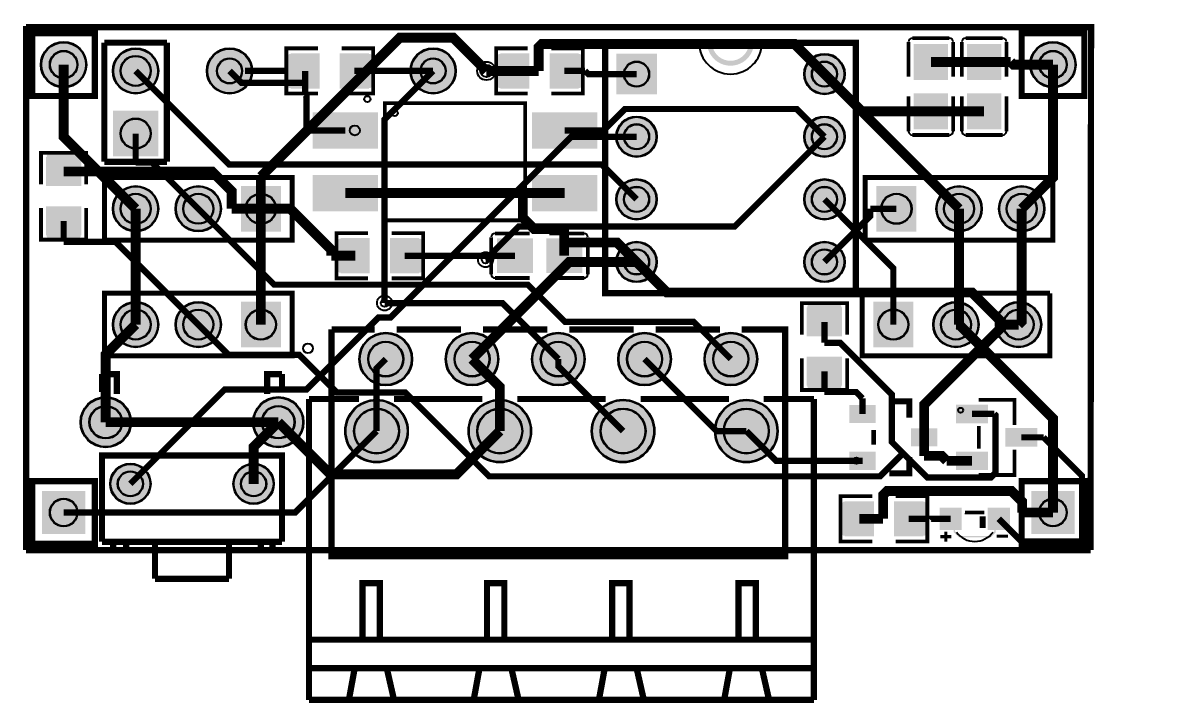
# Model space of a CAD drawing. Header units: millimetres. Extents: x -0.1 to 46.4, y -27.4 to 0.2.
import ezdxf

# ---------------------------------------------------------------- set-up
doc = ezdxf.new("R2010")
doc.units = ezdxf.units.MM
for name, color, linetype, true_color in [('BoardOutLine', 7, 'Continuous', 0xff00ff), ('BottomLayer', 7, 'Continuous', 0x0000ff), ('BottomSolderMaskLayer', 7, 'Continuous', 0xaa00ff), ('Document', 7, 'Continuous', 0xffffff), ('Hole', 7, 'Continuous', 0x222222), ('Multi-Layer', 7, 'Continuous', 0xc0c0c0), ('TopLayer', 7, 'Continuous', 0xff0000), ('TopPasteMaskLayer', 7, 'Continuous', 0x808080), ('TopSilkLayer', 7, 'Continuous', 0xffcc00), ('TopSolderMaskLayer', 7, 'Continuous', 0x800080)]:
    doc.layers.add(name, color=color, linetype=linetype, true_color=true_color)

msp = doc.modelspace()

# ---------------------------------------------------------------- hatches: boundary and pattern name
at = {"layer": 'BottomSolderMaskLayer'}
for points in [[(0.599, -1.524, 1), (2.449, -1.524, 1)], [(3.52, -1.778, 1), (5.37, -1.778, 1)], [(7.33, -1.778, 1), (9.18, -1.778, 1)], [(15.585, -1.778, 1), (17.435, -1.778, 1)], [(40.731, -1.524, 1), (42.581, -1.524, 1)], [(23.94, -1.081), (25.59, -1.081), (25.59, -2.732), (23.94, -2.732)], [(31.56, -1.905, 1), (33.21, -1.905, 1)], [(3.52, -3.393), (5.37, -3.393), (5.37, -5.243), (3.52, -5.243)], [(23.94, -4.445, 1), (25.59, -4.445, 1)], [(31.56, -4.445, 1), (33.21, -4.445, 1)], [(3.52, -7.366, 1), (5.37, -7.366, 1)], [(6.06, -7.366, 1), (7.91, -7.366, 1)], [(10.338, -8.291), (8.712, -8.291), (8.712, -6.441), (10.338, -6.441)], [(23.94, -6.985, 1), (25.59, -6.985, 1)], [(31.56, -6.985, 1), (33.21, -6.985, 1)], [(34.493, -6.441), (36.119, -6.441), (36.119, -8.291), (34.493, -8.291)], [(36.921, -7.366, 1), (38.771, -7.366, 1)], [(39.461, -7.366, 1), (41.311, -7.366, 1)], [(23.94, -9.525, 1), (25.59, -9.525, 1)], [(31.56, -9.525, 1), (33.21, -9.525, 1)], [(3.52, -12.065, 1), (5.37, -12.065, 1)], [(6.06, -12.065, 1), (7.91, -12.065, 1)], [(10.338, -12.99), (8.712, -12.99), (8.712, -11.14), (10.338, -11.14)], [(34.366, -11.14), (35.992, -11.14), (35.992, -12.99), (34.366, -12.99)], [(36.794, -12.065, 1), (38.644, -12.065, 1)], [(39.334, -12.065, 1), (41.184, -12.065, 1)], [(13.515, -13.462, 1), (15.665, -13.462, 1)], [(17.015, -13.462, 1), (19.166, -13.462, 1)], [(20.515, -13.462, 1), (22.665, -13.462, 1)], [(24.015, -13.462, 1), (26.166, -13.462, 1)], [(27.515, -13.462, 1), (29.665, -13.462, 1)], [(2.206, -16.022, 1), (4.257, -16.022, 1)], [(9.206, -16.022, 1), (11.257, -16.022, 1)], [(12.942, -16.383, 1), (15.493, -16.383, 1)], [(17.942, -16.383, 1), (20.493, -16.383, 1)], [(22.942, -16.383, 1), (25.492, -16.383, 1)], [(27.942, -16.383, 1), (30.493, -16.383, 1)], [(3.406, -18.522, 1), (5.057, -18.522, 1)], [(8.406, -18.522, 1), (10.057, -18.522, 1)], [(0.649, -18.81), (2.399, -18.81), (2.399, -20.56), (0.649, -20.56)], [(40.781, -18.81), (42.531, -18.81), (42.531, -20.56), (40.781, -20.56)]]:
    msp.add_hatch(color=256, dxfattribs=at).paths.add_polyline_path(points)
at = {"layer": 'Document'}
for points in [[(29.325, -0.615), (29.325, -0.615), (29.324, -0.654), (29.321, -0.693), (29.316, -0.732), (29.309, -0.771), (29.299, -0.809), (29.288, -0.847), (29.275, -0.884), (29.26, -0.92), (29.243, -0.956), (29.225, -0.99), (29.204, -1.024), (29.182, -1.056), (29.158, -1.087), (29.132, -1.117), (29.105, -1.145), (29.077, -1.172), (29.047, -1.198), (29.016, -1.222), (28.984, -1.244), (28.95, -1.265), (28.916, -1.283), (28.88, -1.3), (28.844, -1.315), (28.807, -1.328), (28.769, -1.339), (28.731, -1.349), (28.692, -1.356), (28.653, -1.361), (28.614, -1.364), (28.575, -1.365), (28.575, -1.365), (28.536, -1.364), (28.497, -1.361), (28.458, -1.356), (28.419, -1.349), (28.381, -1.339), (28.343, -1.328), (28.306, -1.315), (28.27, -1.3), (28.235, -1.283), (28.2, -1.265), (28.167, -1.244), (28.134, -1.222), (28.103, -1.198), (28.073, -1.172), (28.045, -1.145), (28.018, -1.117), (27.992, -1.087), (27.968, -1.056), (27.946, -1.023), (27.926, -0.99), (27.907, -0.956), (27.89, -0.92), (27.875, -0.884), (27.862, -0.847), (27.851, -0.809), (27.841, -0.771), (27.834, -0.732), (27.829, -0.693), (27.826, -0.654), (27.825, -0.615), (27.625, -0.615), (27.626, -0.66), (27.629, -0.705), (27.635, -0.75), (27.642, -0.795), (27.652, -0.839), (27.664, -0.883), (27.677, -0.926), (27.693, -0.968), (27.711, -1.01), (27.731, -1.05), (27.752, -1.09), (27.776, -1.129), (27.801, -1.166), (27.828, -1.202), (27.857, -1.237), (27.888, -1.271), (27.919, -1.303), (27.953, -1.333), (27.988, -1.362), (28.024, -1.389), (28.061, -1.414), (28.1, -1.438), (28.14, -1.459), (28.18, -1.479), (28.222, -1.497), (28.264, -1.513), (28.307, -1.527), (28.351, -1.538), (28.395, -1.548), (28.44, -1.555), (28.485, -1.561), (28.53, -1.564), (28.575, -1.565), (28.575, -1.565), (28.62, -1.564), (28.665, -1.561), (28.71, -1.555), (28.755, -1.548), (28.799, -1.538), (28.843, -1.527), (28.886, -1.513), (28.928, -1.497), (28.97, -1.479), (29.01, -1.459), (29.05, -1.438), (29.089, -1.414), (29.126, -1.389), (29.162, -1.362), (29.197, -1.333), (29.231, -1.303), (29.263, -1.271), (29.293, -1.237), (29.322, -1.202), (29.349, -1.166), (29.374, -1.129), (29.398, -1.09), (29.419, -1.05), (29.439, -1.01), (29.457, -0.968), (29.473, -0.926), (29.487, -0.883), (29.498, -0.839), (29.508, -0.795), (29.515, -0.75), (29.521, -0.705), (29.524, -0.66), (29.525, -0.615), (29.525, -0.615)], [(37.198, -20.018), (37.833, -20.018), (37.833, -19.891), (37.198, -19.891)], [(37.443, -19.641), (37.443, -20.276), (37.57, -20.276), (37.57, -19.641)], [(38.927, -20.317), (38.685, -20.317), (38.685, -19.838), (38.928, -19.838), (38.928, -19.849)], [(39.182, -19.998), (39.817, -19.998), (39.817, -19.871), (39.182, -19.871)], [(37.632, -20.288), (37.632, -20.488), (37.832, -20.688), (39.132, -20.688), (39.332, -20.488), (39.332, -20.238), (39.282, -20.238), (39.282, -20.438), (39.082, -20.638), (37.882, -20.638), (37.882, -20.638), (37.682, -20.438), (37.682, -20.238), (37.632, -20.238)]]:
    msp.add_hatch(color=256, dxfattribs=at).paths.add_polyline_path(points)
at = {"layer": 'Multi-Layer'}
for points in [[(0.624, -1.524, 1), (2.424, -1.524, 1)], [(3.545, -1.778, 1), (5.345, -1.778, 1)], [(40.756, -1.524, 1), (42.556, -1.524, 1)], [(23.965, -1.107), (25.565, -1.107), (25.565, -2.707), (23.965, -2.707)], [(31.585, -1.905, 1), (33.185, -1.905, 1)], [(3.545, -3.418), (5.345, -3.418), (5.345, -5.218), (3.545, -5.218)], [(23.965, -4.445, 1), (25.565, -4.445, 1)], [(31.585, -4.445, 1), (33.185, -4.445, 1)], [(3.545, -7.366, 1), (5.345, -7.366, 1)], [(6.085, -7.366, 1), (7.885, -7.366, 1)], [(10.312, -8.266), (8.738, -8.266), (8.738, -6.466), (10.312, -6.466)], [(23.965, -6.985, 1), (25.565, -6.985, 1)], [(31.585, -6.985, 1), (33.185, -6.985, 1)], [(34.519, -6.466), (36.093, -6.466), (36.093, -8.266), (34.519, -8.266)], [(36.946, -7.366, 1), (38.746, -7.366, 1)], [(39.486, -7.366, 1), (41.286, -7.366, 1)], [(23.965, -9.525, 1), (25.565, -9.525, 1)], [(31.585, -9.525, 1), (33.185, -9.525, 1)], [(3.545, -12.065, 1), (5.345, -12.065, 1)], [(6.085, -12.065, 1), (7.885, -12.065, 1)], [(10.312, -12.965), (8.738, -12.965), (8.738, -11.165), (10.312, -11.165)], [(34.392, -11.165), (35.966, -11.165), (35.966, -12.965), (34.392, -12.965)], [(36.819, -12.065, 1), (38.619, -12.065, 1)], [(39.359, -12.065, 1), (41.159, -12.065, 1)], [(13.54, -13.462, 1), (15.64, -13.462, 1)], [(17.04, -13.462, 1), (19.14, -13.462, 1)], [(20.54, -13.462, 1), (22.64, -13.462, 1)], [(24.04, -13.462, 1), (26.14, -13.462, 1)], [(27.54, -13.462, 1), (29.64, -13.462, 1)], [(2.231, -16.022, 1), (4.231, -16.022, 1)], [(9.231, -16.022, 1), (11.231, -16.022, 1)], [(12.967, -16.383, 1), (15.467, -16.383, 1)], [(17.967, -16.383, 1), (20.467, -16.383, 1)], [(22.967, -16.383, 1), (25.467, -16.383, 1)], [(27.967, -16.383, 1), (30.467, -16.383, 1)], [(3.431, -18.522, 1), (5.031, -18.522, 1)], [(8.431, -18.522, 1), (10.031, -18.522, 1)], [(0.674, -18.835), (2.374, -18.835), (2.374, -20.535), (0.674, -20.535)], [(40.806, -18.835), (42.506, -18.835), (42.506, -20.535), (40.806, -20.535)]]:
    msp.add_hatch(color=256, dxfattribs=at).paths.add_polyline_path(points)
at = {"layer": 'TopLayer'}
for points in [[(36.028, -2.118), (37.378, -2.118), (37.378, -0.708), (36.028, -0.708)], [(39.537, -2.118), (38.187, -2.118), (38.187, -0.708), (39.537, -0.708)], [(11.885, -1.09), (11.885, -2.466), (10.753, -2.466), (10.753, -1.09)], [(12.753, -1.09), (12.753, -2.466), (13.885, -2.466), (13.885, -1.09)], [(20.394, -1.09), (20.394, -2.466), (19.262, -2.466), (19.262, -1.09)], [(21.262, -1.09), (21.262, -2.466), (22.394, -2.466), (22.394, -1.09)], [(36.028, -2.708), (37.378, -2.708), (37.378, -4.118), (36.028, -4.118)], [(39.537, -2.708), (38.187, -2.708), (38.187, -4.118), (39.537, -4.118)], [(11.649, -3.48), (14.249, -3.48), (14.249, -4.902), (11.649, -4.902)], [(20.549, -3.48), (23.149, -3.48), (23.149, -4.902), (20.549, -4.902)], [(2.212, -6.424), (0.836, -6.424), (0.836, -5.292), (2.212, -5.292)], [(11.649, -6.02), (14.249, -6.02), (14.249, -7.442), (11.649, -7.442)], [(20.549, -6.02), (23.149, -6.02), (23.149, -7.442), (20.549, -7.442)], [(2.212, -7.292), (0.836, -7.292), (0.836, -8.424), (2.212, -8.424)], [(13.917, -8.583), (13.917, -9.96), (12.785, -9.96), (12.785, -8.583)], [(14.785, -8.583), (14.785, -9.96), (15.917, -9.96), (15.917, -8.583)], [(20.533, -9.946), (20.533, -8.596), (19.123, -8.596), (19.123, -9.946)], [(21.123, -9.946), (21.123, -8.596), (22.533, -8.596), (22.533, -9.946)], [(33.074, -12.52), (31.697, -12.52), (31.697, -11.388), (33.074, -11.388)], [(33.074, -13.388), (31.697, -13.388), (31.697, -14.52), (33.074, -14.52)], [(33.429, -16.037), (33.429, -15.337), (34.429, -15.337), (34.429, -16.037)], [(38.995, -16.037), (37.745, -16.037), (37.745, -15.337), (38.995, -15.337)], [(35.929, -16.987), (35.929, -16.287), (36.929, -16.287), (36.929, -16.987)], [(40.995, -16.987), (39.745, -16.987), (39.745, -16.287), (40.995, -16.287)], [(33.429, -17.937), (33.429, -17.237), (34.429, -17.237), (34.429, -17.937)], [(38.995, -17.937), (37.745, -17.937), (37.745, -17.237), (38.995, -17.237)], [(34.364, -20.628), (34.364, -19.251), (33.232, -19.251), (33.232, -20.628)], [(35.232, -20.628), (35.232, -19.251), (36.364, -19.251), (36.364, -20.628)], [(37.932, -20.368), (37.082, -20.368), (37.082, -19.508), (37.932, -19.508)], [(39.882, -20.368), (39.032, -20.368), (39.032, -19.508), (39.882, -19.508)]]:
    msp.add_hatch(color=256, dxfattribs=at).paths.add_polyline_path(points)
at = {"layer": 'TopPasteMaskLayer'}
for points in [[(36.063, -0.708), (37.343, -0.708), (37.393, -0.758), (37.393, -1.908), (37.343, -1.958), (36.933, -1.963), (36.933, -1.513), (36.483, -1.513), (36.483, -1.953), (36.063, -1.958), (36.013, -1.908), (36.013, -0.758)], [(38.222, -0.708), (39.502, -0.708), (39.552, -0.758), (39.552, -1.908), (39.502, -1.958), (39.092, -1.963), (39.092, -1.513), (38.642, -1.513), (38.642, -1.953), (38.222, -1.958), (38.172, -1.908), (38.172, -0.758)], [(11.869, -1.138), (11.869, -1.558), (11.424, -1.558), (11.424, -2.008), (11.864, -2.008), (11.869, -2.418), (11.819, -2.468), (10.669, -2.468), (10.619, -2.418), (10.619, -1.138), (10.669, -1.088), (11.819, -1.088)], [(14.019, -1.138), (14.019, -2.418), (13.969, -2.468), (12.819, -2.468), (12.769, -2.418), (12.764, -2.008), (13.214, -2.008), (13.214, -1.558), (12.774, -1.558), (12.769, -1.138), (12.819, -1.088), (13.969, -1.088)], [(20.378, -1.138), (20.378, -1.558), (19.933, -1.558), (19.933, -2.008), (20.373, -2.008), (20.378, -2.418), (20.328, -2.468), (19.178, -2.468), (19.128, -2.418), (19.128, -1.138), (19.178, -1.088), (20.328, -1.088)], [(22.528, -1.138), (22.528, -2.418), (22.478, -2.468), (21.328, -2.468), (21.278, -2.418), (21.273, -2.008), (21.723, -2.008), (21.723, -1.558), (21.283, -1.558), (21.278, -1.138), (21.328, -1.088), (22.478, -1.088)], [(37.343, -4.118), (36.063, -4.118), (36.013, -4.068), (36.013, -2.918), (36.063, -2.868), (36.473, -2.863), (36.473, -3.313), (36.923, -3.313), (36.923, -2.873), (37.343, -2.868), (37.393, -2.918), (37.393, -4.068)], [(39.502, -4.118), (38.222, -4.118), (38.172, -4.068), (38.172, -2.918), (38.222, -2.868), (38.632, -2.863), (38.632, -3.313), (39.082, -3.313), (39.082, -2.873), (39.502, -2.868), (39.552, -2.918), (39.552, -4.068)], [(11.649, -3.48), (14.249, -3.48), (14.249, -4.902), (11.649, -4.902)], [(20.549, -3.48), (23.149, -3.48), (23.149, -4.902), (20.549, -4.902)], [(2.164, -6.408), (1.744, -6.408), (1.744, -5.963), (1.294, -5.963), (1.294, -6.403), (0.884, -6.408), (0.834, -6.358), (0.834, -5.208), (0.884, -5.158), (2.164, -5.158), (2.214, -5.208), (2.214, -6.358)], [(11.649, -6.02), (14.249, -6.02), (14.249, -7.442), (11.649, -7.442)], [(20.549, -6.02), (23.149, -6.02), (23.149, -7.442), (20.549, -7.442)], [(2.164, -8.558), (0.884, -8.558), (0.834, -8.508), (0.834, -7.358), (0.884, -7.308), (1.294, -7.303), (1.294, -7.753), (1.744, -7.753), (1.744, -7.313), (2.164, -7.308), (2.214, -7.358), (2.214, -8.508)], [(13.901, -8.631), (13.901, -9.051), (13.456, -9.051), (13.456, -9.501), (13.896, -9.501), (13.901, -9.911), (13.851, -9.961), (12.701, -9.961), (12.651, -9.911), (12.651, -8.631), (12.701, -8.581), (13.851, -8.581)], [(16.051, -8.631), (16.051, -9.911), (16.001, -9.961), (14.851, -9.961), (14.801, -9.911), (14.796, -9.501), (15.246, -9.501), (15.246, -9.051), (14.806, -9.051), (14.801, -8.631), (14.851, -8.581), (16.001, -8.581)], [(19.123, -9.911), (19.123, -8.631), (19.173, -8.581), (20.323, -8.581), (20.373, -8.631), (20.378, -9.041), (19.928, -9.041), (19.928, -9.491), (20.368, -9.491), (20.373, -9.911), (20.323, -9.961), (19.173, -9.961)], [(22.533, -8.631), (22.533, -9.911), (22.483, -9.961), (21.333, -9.961), (21.283, -9.911), (21.278, -9.501), (21.728, -9.501), (21.728, -9.051), (21.288, -9.051), (21.283, -8.631), (21.333, -8.581), (22.483, -8.581)], [(33.025, -12.504), (32.605, -12.504), (32.605, -12.059), (32.155, -12.059), (32.155, -12.499), (31.745, -12.504), (31.695, -12.454), (31.695, -11.304), (31.745, -11.254), (33.025, -11.254), (33.075, -11.304), (33.075, -12.454)], [(33.025, -14.654), (31.745, -14.654), (31.695, -14.604), (31.695, -13.454), (31.745, -13.404), (32.155, -13.399), (32.155, -13.849), (32.605, -13.849), (32.605, -13.409), (33.025, -13.404), (33.075, -13.454), (33.075, -14.604)], [(33.429, -16.037), (33.429, -15.337), (34.429, -15.337), (34.429, -16.037)], [(38.995, -16.037), (37.745, -16.037), (37.745, -15.337), (38.995, -15.337)], [(35.929, -16.987), (35.929, -16.287), (36.929, -16.287), (36.929, -16.987)], [(40.995, -16.987), (39.745, -16.987), (39.745, -16.287), (40.995, -16.287)], [(33.429, -17.937), (33.429, -17.237), (34.429, -17.237), (34.429, -17.937)], [(38.995, -17.937), (37.745, -17.937), (37.745, -17.237), (38.995, -17.237)], [(33.098, -20.579), (33.098, -19.299), (33.148, -19.249), (34.298, -19.249), (34.348, -19.299), (34.353, -19.709), (33.903, -19.709), (33.903, -20.159), (34.343, -20.159), (34.348, -20.579), (34.298, -20.629), (33.148, -20.629)], [(35.248, -20.579), (35.248, -20.159), (35.693, -20.159), (35.693, -19.709), (35.253, -19.709), (35.248, -19.299), (35.298, -19.249), (36.448, -19.249), (36.498, -19.299), (36.498, -20.579), (36.448, -20.629), (35.298, -20.629)], [(37.932, -20.368), (37.082, -20.368), (37.082, -19.508), (37.932, -19.508)], [(39.882, -20.368), (39.032, -20.368), (39.032, -19.508), (39.882, -19.508)]]:
    msp.add_hatch(color=256, dxfattribs=at).paths.add_polyline_path(points)
at = {"layer": 'TopSilkLayer'}
msp.add_hatch(color=256, dxfattribs=at).paths.add_polyline_path([(38.924, -20.315), (38.683, -20.315), (38.683, -19.836), (38.926, -19.836), (38.926, -19.847)])
at = {"layer": 'TopSolderMaskLayer'}
for points in [[(0.599, -1.524, 1), (2.449, -1.524, 1)], [(3.52, -1.778, 1), (5.37, -1.778, 1)], [(7.33, -1.778, 1), (9.18, -1.778, 1)], [(15.585, -1.778, 1), (17.435, -1.778, 1)], [(36.004, -2.145), (37.402, -2.145), (37.402, -0.681), (36.004, -0.681)], [(39.561, -2.145), (38.163, -2.145), (38.163, -0.681), (39.561, -0.681)], [(40.731, -1.524, 1), (42.581, -1.524, 1)], [(11.911, -1.064), (11.911, -2.492), (10.727, -2.492), (10.727, -1.064)], [(12.727, -1.064), (12.727, -2.492), (13.911, -2.492), (13.911, -1.064)], [(20.42, -1.064), (20.42, -2.492), (19.236, -2.492), (19.236, -1.064)], [(21.236, -1.064), (21.236, -2.492), (22.42, -2.492), (22.42, -1.064)], [(23.94, -1.081), (25.59, -1.081), (25.59, -2.732), (23.94, -2.732)], [(31.56, -1.905, 1), (33.21, -1.905, 1)], [(36.004, -2.681), (37.402, -2.681), (37.402, -4.145), (36.004, -4.145)], [(39.561, -2.681), (38.163, -2.681), (38.163, -4.145), (39.561, -4.145)], [(3.52, -3.393), (5.37, -3.393), (5.37, -5.243), (3.52, -5.243)], [(11.624, -3.454), (14.274, -3.454), (14.274, -4.928), (11.624, -4.928)], [(20.524, -3.454), (23.175, -3.454), (23.175, -4.928), (20.524, -4.928)], [(23.94, -4.445, 1), (25.59, -4.445, 1)], [(31.56, -4.445, 1), (33.21, -4.445, 1)], [(2.243, -6.445), (0.805, -6.445), (0.805, -5.271), (2.243, -5.271)], [(11.624, -5.994), (14.274, -5.994), (14.274, -7.468), (11.624, -7.468)], [(20.524, -5.994), (23.175, -5.994), (23.175, -7.468), (20.524, -7.468)], [(3.52, -7.366, 1), (5.37, -7.366, 1)], [(6.06, -7.366, 1), (7.91, -7.366, 1)], [(10.338, -8.291), (8.712, -8.291), (8.712, -6.441), (10.338, -6.441)], [(23.94, -6.985, 1), (25.59, -6.985, 1)], [(31.56, -6.985, 1), (33.21, -6.985, 1)], [(34.493, -6.441), (36.119, -6.441), (36.119, -8.291), (34.493, -8.291)], [(36.921, -7.366, 1), (38.771, -7.366, 1)], [(39.461, -7.366, 1), (41.311, -7.366, 1)], [(2.243, -7.271), (0.805, -7.271), (0.805, -8.445), (2.243, -8.445)], [(13.943, -8.557), (13.943, -9.985), (12.759, -9.985), (12.759, -8.557)], [(14.759, -8.557), (14.759, -9.985), (15.943, -9.985), (15.943, -8.557)], [(20.558, -9.971), (20.558, -8.571), (19.098, -8.571), (19.098, -9.971)], [(21.098, -9.971), (21.098, -8.571), (22.558, -8.571), (22.558, -9.971)], [(23.94, -9.525, 1), (25.59, -9.525, 1)], [(31.56, -9.525, 1), (33.21, -9.525, 1)], [(3.52, -12.065, 1), (5.37, -12.065, 1)], [(6.06, -12.065, 1), (7.91, -12.065, 1)], [(10.338, -12.99), (8.712, -12.99), (8.712, -11.14), (10.338, -11.14)], [(34.366, -11.14), (35.992, -11.14), (35.992, -12.99), (34.366, -12.99)], [(36.794, -12.065, 1), (38.644, -12.065, 1)], [(39.334, -12.065, 1), (41.184, -12.065, 1)], [(33.104, -12.541), (31.666, -12.541), (31.666, -11.367), (33.104, -11.367)], [(13.515, -13.462, 1), (15.665, -13.462, 1)], [(17.015, -13.462, 1), (19.166, -13.462, 1)], [(20.515, -13.462, 1), (22.665, -13.462, 1)], [(24.015, -13.462, 1), (26.166, -13.462, 1)], [(27.515, -13.462, 1), (29.665, -13.462, 1)], [(33.104, -13.367), (31.666, -13.367), (31.666, -14.541), (33.104, -14.541)], [(2.206, -16.022, 1), (4.257, -16.022, 1)], [(9.206, -16.022, 1), (11.257, -16.022, 1)], [(12.942, -16.383, 1), (15.493, -16.383, 1)], [(17.942, -16.383, 1), (20.493, -16.383, 1)], [(22.942, -16.383, 1), (25.492, -16.383, 1)], [(27.942, -16.383, 1), (30.493, -16.383, 1)], [(33.393, -16.055), (33.393, -15.319), (34.466, -15.319), (34.466, -16.055)], [(39.02, -16.062), (37.72, -16.062), (37.72, -15.312), (39.02, -15.312)], [(35.892, -17.005), (35.892, -16.269), (36.965, -16.269), (36.965, -17.005)], [(41.02, -17.012), (39.72, -17.012), (39.72, -16.262), (41.02, -16.262)], [(39.02, -17.962), (37.72, -17.962), (37.72, -17.212), (39.02, -17.212)], [(33.393, -17.955), (33.393, -17.219), (34.466, -17.219), (34.466, -17.955)], [(3.406, -18.522, 1), (5.057, -18.522, 1)], [(8.406, -18.522, 1), (10.057, -18.522, 1)], [(0.649, -18.81), (2.399, -18.81), (2.399, -20.56), (0.649, -20.56)], [(40.781, -18.81), (42.531, -18.81), (42.531, -20.56), (40.781, -20.56)], [(34.39, -20.653), (34.39, -19.225), (33.206, -19.225), (33.206, -20.653)], [(35.206, -20.653), (35.206, -19.225), (36.39, -19.225), (36.39, -20.653)], [(37.958, -20.393), (37.057, -20.393), (37.057, -19.482), (37.958, -19.482)], [(39.908, -20.393), (39.007, -20.393), (39.007, -19.483), (39.908, -19.483)]]:
    msp.add_hatch(color=256, dxfattribs=at).paths.add_polyline_path(points)

# ---------------------------------------------------------------- linework, layer by layer
at = {"layer": 'BoardOutLine', "const_width": 0.254}
for points in [[(0, -21.209), (0, 0.041)], [(0, 0), (43.2, 0), (43.18, -21.209)], [(43.18, -21.209), (0, -21.209)]]:
    msp.add_lwpolyline(points, dxfattribs=at)
at = {"layer": 'BottomLayer'}
for points, const_width in [([(9.525, -6.066), (15.165, -0.426), (17.322, -0.426), (18.674, -1.778)], 0.4), ([(1.524, -1.524), (1.524, -4.445), (4.445, -7.366)], 0.4), ([(40.386, -7.366), (41.656, -6.096), (41.656, -1.524)], 0.4), ([(16.51, -1.778), (14.541, -3.747), (14.541, -11.191)], 0.254), ([(37.846, -7.366), (32.385, -1.905)], 0.4), ([(4.231, -18.522), (8.059, -14.694), (11.38, -14.694), (14.298, -11.776), (14.784, -11.776), (22.115, -4.445), (24.765, -4.445)], 0.254), ([(4.445, -4.318), (4.445, -5.497)], 0.254), ([(32.385, -4.445), (28.747, -8.083), (19.984, -8.083), (18.638, -9.429)], 0.254), ([(6.985, -7.366), (5.116, -5.497), (4.445, -5.497)], 0.254), ([(9.525, -7.366), (9.525, -6.066)], 0.4), ([(35.179, -12.065), (35.179, -9.779), (32.385, -6.985)], 0.254), ([(4.445, -12.065), (4.445, -7.366)], 0.4), ([(9.525, -12.065), (9.525, -7.366)], 0.4), ([(37.846, -12.065), (37.846, -7.366)], 0.4), ([(40.259, -12.065), (40.386, -11.938), (40.386, -7.366)], 0.4), ([(24.765, -9.525), (22.027, -9.525), (18.09, -13.462)], 0.4), ([(4.445, -12.065), (3.231, -13.279), (3.231, -16.022)], 0.4), ([(37.846, -12.065), (37.719, -12.065)], 0.4), ([(41.656, -19.685), (41.656, -15.875), (37.846, -12.065)], 0.4), ([(14.59, -13.462), (14.217, -13.835), (14.217, -16.383)], 0.254), ([(18.09, -13.462), (19.217, -14.589), (19.217, -16.383)], 0.4), ([(21.59, -13.462), (21.59, -13.756), (24.217, -16.383)], 0.254), ([(25.09, -13.462), (28.011, -16.383), (29.217, -16.383)], 0.254), ([(10.231, -16.022), (9.231, -17.022), (9.231, -18.522)], 0.4), ([(19.217, -16.383), (17.463, -18.137), (12.346, -18.137), (10.231, -16.022)], 0.4)]:
    msp.add_lwpolyline(points, dxfattribs=dict(at, const_width=const_width))
at = {"layer": 'BottomSolderMaskLayer'}
for centre, radius in [((1.524, -1.524), 0.925), ((4.445, -1.778), 0.925), ((8.255, -1.778), 0.925), ((16.51, -1.778), 0.925), ((41.656, -1.524), 0.925), ((1.524, -1.524), 0.566), ((4.445, -1.778), 0.617), ((8.255, -1.778), 0.514), ((16.51, -1.778), 0.514), ((24.765, -1.907), 0.516), ((32.385, -1.905), 0.825), ((32.385, -1.905), 0.516), ((41.656, -1.524), 0.566), ((4.445, -4.318), 0.617), ((24.765, -4.445), 0.825), ((32.385, -4.445), 0.825), ((24.765, -4.445), 0.516), ((32.385, -4.445), 0.516), ((4.445, -7.366), 0.925), ((6.985, -7.366), 0.925), ((24.765, -6.985), 0.825), ((24.765, -6.985), 0.516), ((32.385, -6.985), 0.825), ((32.385, -6.985), 0.516), ((37.846, -7.366), 0.925), ((40.386, -7.366), 0.925), ((4.445, -7.366), 0.617), ((6.985, -7.366), 0.617), ((9.525, -7.366), 0.619), ((35.306, -7.366), 0.619), ((37.846, -7.366), 0.617), ((40.386, -7.366), 0.617), ((24.765, -9.525), 0.825), ((32.385, -9.525), 0.825), ((24.765, -9.525), 0.516), ((32.385, -9.525), 0.516), ((4.445, -12.065), 0.925), ((6.985, -12.065), 0.925), ((37.719, -12.065), 0.925), ((40.259, -12.065), 0.925), ((4.445, -12.065), 0.617), ((6.985, -12.065), 0.617), ((9.525, -12.065), 0.619), ((35.179, -12.065), 0.619), ((37.719, -12.065), 0.617), ((40.259, -12.065), 0.617), ((14.59, -13.462), 1.075), ((18.09, -13.462), 1.075), ((21.59, -13.462), 1.075), ((25.09, -13.462), 1.075), ((28.59, -13.462), 1.075), ((14.59, -13.462), 0.717), ((18.09, -13.462), 0.717), ((21.59, -13.462), 0.717), ((25.09, -13.462), 0.717), ((28.59, -13.462), 0.717), ((3.231, -16.022), 1.025), ((10.231, -16.022), 1.025), ((14.217, -16.383), 1.275), ((19.217, -16.383), 1.275), ((24.217, -16.383), 1.275), ((29.217, -16.383), 1.275), ((3.231, -16.022), 0.667), ((10.231, -16.022), 0.667), ((14.217, -16.383), 0.918), ((19.217, -16.383), 0.918), ((24.217, -16.383), 0.918), ((29.217, -16.383), 0.918), ((4.231, -18.522), 0.825), ((4.231, -18.522), 0.516), ((9.231, -18.522), 0.825), ((9.231, -18.522), 0.516), ((1.524, -19.685), 0.566), ((41.656, -19.685), 0.566)]:
    msp.add_circle(centre, radius, dxfattribs=at)
at = {"layer": 'Document', "const_width": 0.254}
for points in [[(12.39, -12.262), (14.146, -12.262)], [(29.034, -12.262), (30.79, -12.262), (30.79, -21.462), (12.39, -21.462), (12.39, -12.262)]]:
    msp.add_lwpolyline(points, dxfattribs=at)
at = {"layer": 'Document'}
for centre, radius in [((13.335, -4.191), 0.2), ((37.91, -15.537), 0.1), ((33.683, -17.582), 0.127)]:
    msp.add_circle(centre, radius, dxfattribs=at)
at = {"layer": 'Hole'}
for centre, radius in [((18.674, -1.778), 0.25), ((18.638, -9.43), 0.153), ((14.541, -11.191), 0.153)]:
    msp.add_circle(centre, radius, dxfattribs=at)
at = {"layer": 'Multi-Layer'}
for centre, radius in [((1.524, -1.524), 0.9), ((4.445, -1.778), 0.9), ((8.255, -1.778), 0.9), ((16.51, -1.778), 0.9), ((41.656, -1.524), 0.9), ((1.524, -1.524), 0.55), ((4.445, -1.778), 0.6), ((8.255, -1.778), 0.5), ((16.51, -1.778), 0.5), ((32.385, -1.905), 0.8), ((41.656, -1.524), 0.55), ((18.674, -1.778), 0.375), ((24.765, -1.907), 0.5), ((32.385, -1.905), 0.5), ((4.445, -4.318), 0.6), ((24.765, -4.445), 0.8), ((32.385, -4.445), 0.8), ((24.765, -4.445), 0.5), ((32.385, -4.445), 0.5), ((4.445, -7.366), 0.9), ((6.985, -7.366), 0.9), ((24.765, -6.985), 0.8), ((24.765, -6.985), 0.5), ((32.385, -6.985), 0.8), ((32.385, -6.985), 0.5), ((37.846, -7.366), 0.9), ((40.386, -7.366), 0.9), ((4.445, -7.366), 0.6), ((6.985, -7.366), 0.6), ((9.525, -7.366), 0.6), ((35.306, -7.366), 0.6), ((37.846, -7.366), 0.6), ((40.386, -7.366), 0.6), ((24.765, -9.525), 0.8), ((32.385, -9.525), 0.8), ((18.638, -9.43), 0.305), ((24.765, -9.525), 0.5), ((32.385, -9.525), 0.5), ((4.445, -12.065), 0.9), ((6.985, -12.065), 0.9), ((14.541, -11.191), 0.305), ((37.719, -12.065), 0.9), ((40.259, -12.065), 0.9), ((4.445, -12.065), 0.6), ((6.985, -12.065), 0.6), ((9.525, -12.065), 0.6), ((35.179, -12.065), 0.6), ((37.719, -12.065), 0.6), ((40.259, -12.065), 0.6), ((14.59, -13.462), 1.05), ((18.09, -13.462), 1.05), ((21.59, -13.462), 1.05), ((25.09, -13.462), 1.05), ((28.59, -13.462), 1.05), ((14.59, -13.462), 0.7), ((18.09, -13.462), 0.7), ((21.59, -13.462), 0.7), ((25.09, -13.462), 0.7), ((28.59, -13.462), 0.7), ((3.231, -16.022), 1), ((10.231, -16.022), 1), ((14.217, -16.383), 1.25), ((19.217, -16.383), 1.25), ((24.217, -16.383), 1.25), ((29.217, -16.383), 1.25), ((3.231, -16.022), 0.65), ((10.231, -16.022), 0.65), ((14.217, -16.383), 0.9), ((19.217, -16.383), 0.9), ((24.217, -16.383), 0.9), ((29.217, -16.383), 0.9), ((4.231, -18.522), 0.8), ((4.231, -18.522), 0.5), ((9.231, -18.522), 0.8), ((9.231, -18.522), 0.5), ((1.524, -19.685), 0.55), ((41.656, -19.685), 0.55)]:
    msp.add_circle(centre, radius, dxfattribs=at)
at = {"layer": 'TopLayer'}
for points, const_width in [([(20.795, -1.778), (20.795, -0.811), (20.917, -0.689), (31.169, -0.689), (32.385, -1.905)], 0.4), ([(36.703, -1.413), (38.862, -1.413)], 0.4), ([(38.862, -1.413), (39.938, -1.413)], 0.4), ([(41.656, -1.524), (40.049, -1.524), (39.938, -1.413)], 0.4), ([(24.765, -6.985), (23.351, -5.571), (8.238, -5.571), (4.445, -1.778)], 0.254), ([(11.319, -2.262), (8.739, -2.262), (8.255, -1.778)], 0.254), ([(11.319, -1.778), (11.319, -2.262)], 0.254), ([(13.319, -1.778), (16.51, -1.778)], 0.254), ([(18.861, -1.778), (18.674, -1.778)], 0.4), ([(19.828, -1.778), (18.861, -1.778)], 0.4), ([(19.828, -1.778), (20.795, -1.778)], 0.4), ([(21.828, -1.778), (22.674, -1.778)], 0.254), ([(24.765, -1.906), (22.802, -1.906), (22.674, -1.778)], 0.254), ([(36.703, -3.413), (33.893, -3.413), (32.385, -1.905)], 0.4), ([(11.319, -2.262), (11.319, -2.746)], 0.254), ([(11.37, -4.191), (11.37, -2.796), (11.319, -2.746)], 0.254), ([(23.428, -4.191), (24.297, -3.322), (31.262, -3.322), (32.385, -4.445)], 0.254), ([(38.862, -3.413), (36.703, -3.413)], 0.4), ([(12.949, -4.191), (11.37, -4.191)], 0.254), ([(21.849, -4.191), (23.428, -4.191)], 0.254), ([(1.524, -5.858), (7.548, -5.858), (8.337, -6.648), (8.337, -7.366)], 0.4), ([(12.949, -6.731), (14.649, -6.731)], 0.4), ([(14.649, -6.731), (20.149, -6.731)], 0.4), ([(21.849, -6.731), (20.149, -6.731)], 0.4), ([(20.149, -6.731), (20.149, -7.726), (20.619, -8.195), (21.828, -8.195)], 0.4), ([(28.59, -13.462), (27.083, -11.954), (21.862, -11.954), (20.354, -10.446), (10.066, -10.446), (6.985, -7.366)], 0.254), ([(9.525, -7.366), (8.337, -7.366)], 0.4), ([(9.525, -7.366), (10.713, -7.366)], 0.4), ([(10.713, -7.366), (12.384, -9.037), (12.384, -9.271)], 0.4), ([(34.24, -7.366), (34.24, -7.67), (32.385, -9.525)], 0.254), ([(35.306, -7.366), (34.24, -7.366)], 0.254), ([(1.524, -7.858), (1.524, -8.703)], 0.254), ([(21.828, -8.733), (21.828, -8.195)], 0.4), ([(1.524, -8.703), (3.624, -8.703), (6.985, -12.065)], 0.254), ([(21.828, -9.271), (21.828, -8.733)], 0.4), ([(21.828, -8.733), (23.973, -8.733), (24.765, -9.525)], 0.4), ([(13.351, -9.271), (12.384, -9.271)], 0.4), ([(18.844, -9.271), (15.351, -9.271)], 0.254), ([(18.638, -9.429), (18.685, -9.429), (18.844, -9.271)], 0.254), ([(19.828, -9.271), (18.844, -9.271)], 0.254), ([(24.765, -9.525), (26.005, -10.765), (38.377, -10.765), (39.677, -12.065)], 0.4), ([(21.59, -13.462), (19.319, -11.191), (14.541, -11.191)], 0.254), ([(35.575, -17.28), (34.638, -18.218), (18.785, -18.218), (15.39, -14.823), (12.613, -14.823), (11.083, -13.293), (8.213, -13.293), (6.985, -12.065)], 0.254), ([(32.385, -11.954), (32.385, -12.799)], 0.254), ([(39.677, -12.065), (36.429, -15.313), (36.429, -16.637)], 0.4), ([(40.259, -12.065), (39.677, -12.065)], 0.4), ([(32.385, -12.799), (33.019, -12.799), (35.121, -14.901), (35.121, -16.826), (35.575, -17.28)], 0.254), ([(32.385, -13.954), (32.385, -14.799)], 0.254), ([(32.385, -14.799), (33.671, -14.799), (33.929, -15.058)], 0.254), ([(33.929, -15.687), (33.929, -15.058)], 0.254), ([(35.575, -17.28), (36.56, -18.265), (39.138, -18.265), (39.323, -18.079), (39.323, -15.735), (39.274, -15.687)], 0.254), ([(38.37, -15.687), (39.274, -15.687)], 0.254), ([(1.524, -19.685), (10.915, -19.685), (14.217, -16.383)], 0.254), ([(10.231, -16.022), (3.231, -16.022)], 0.4), ([(33.929, -17.587), (30.421, -17.587), (29.217, -16.383)], 0.254), ([(36.429, -16.637), (36.429, -17.387)], 0.4), ([(39.457, -19.938), (40.382, -20.862), (42.76, -20.862), (42.834, -20.789), (42.834, -18.196), (41.274, -16.637)], 0.254), ([(40.37, -16.637), (41.274, -16.637)], 0.254), ([(36.429, -17.387), (37.145, -17.387), (37.345, -17.587)], 0.4), ([(37.858, -17.587), (37.345, -17.587)], 0.4), ([(37.858, -17.587), (38.37, -17.587)], 0.4), ([(40.406, -19.685), (40.406, -19.248), (39.97, -18.812), (34.925, -18.812), (34.765, -18.972), (34.765, -19.939)], 0.4), ([(41.656, -19.685), (40.406, -19.685)], 0.4), ([(33.798, -19.939), (34.765, -19.939)], 0.4), ([(35.798, -19.939), (36.644, -19.939)], 0.254), ([(37.507, -19.938), (36.645, -19.938), (36.644, -19.939)], 0.254)]:
    msp.add_lwpolyline(points, dxfattribs=dict(at, const_width=const_width))
at = {"layer": 'TopSilkLayer'}
for points, const_width in [([(2.794, -0.254), (2.794, -2.794), (0.254, -2.794), (0.254, -0.254), (2.794, -0.254)], 0.254), ([(42.926, -0.254), (42.926, -2.794), (40.386, -2.794), (40.386, -0.254), (42.926, -0.254)], 0.254), ([(33.655, -0.635), (33.655, -10.795), (23.495, -10.795), (23.495, -0.635), (33.655, -0.635)], 0.254), ([(14.554, -3.085), (20.244, -3.085), (20.244, -7.837), (14.554, -7.837), (14.554, -3.085)], 0.152), ([(2.794, -18.415), (2.794, -20.955), (0.254, -20.955), (0.254, -18.415), (2.794, -18.415)], 0.254), ([(42.926, -18.415), (42.926, -20.955), (40.386, -20.955), (40.386, -18.415), (42.926, -18.415)], 0.254)]:
    msp.add_lwpolyline(points, close=True, dxfattribs=dict(at, const_width=const_width))
for points, const_width in [([(35.952, -0.449), (37.454, -0.449)], 0.152), ([(39.613, -0.449), (38.111, -0.449)], 0.152), ([(3.175, -5.463), (3.175, -0.633)], 0.254), ([(3.175, -0.633), (5.715, -0.633)], 0.254), ([(5.715, -0.633), (5.715, -5.463)], 0.254), ([(11.843, -0.861), (10.558, -0.861), (10.558, -2.695), (11.843, -2.695)], 0.152), ([(12.795, -0.861), (14.08, -0.861), (14.08, -2.695), (12.795, -2.695)], 0.152), ([(20.352, -0.861), (19.067, -0.861), (19.067, -2.695), (20.352, -2.695)], 0.152), ([(21.304, -0.861), (22.589, -0.861), (22.589, -2.695), (21.304, -2.695)], 0.152), ([(35.799, -2.012), (35.799, -0.602)], 0.152), ([(37.607, -0.602), (37.607, -2.012)], 0.152), ([(37.958, -0.602), (37.958, -2.012)], 0.152), ([(39.766, -2.012), (39.766, -0.602)], 0.152), ([(8.882, -1.778), (10.541, -1.778)], 0.254), ([(16.383, -1.778), (14.16, -1.778)], 0.254), ([(35.799, -2.814), (35.799, -4.224)], 0.152), ([(37.607, -4.224), (37.607, -2.814)], 0.152), ([(37.958, -4.224), (37.958, -2.814)], 0.152), ([(39.766, -2.814), (39.766, -4.224)], 0.152), ([(35.952, -4.377), (37.454, -4.377)], 0.152), ([(39.613, -4.377), (38.111, -4.377)], 0.152), ([(2.441, -6.382), (2.441, -5.097), (0.607, -5.097), (0.607, -6.382)], 0.152), ([(5.715, -5.463), (3.175, -5.463)], 0.254), ([(8.89, -8.636), (10.795, -8.636), (10.795, -6.096), (3.175, -6.096), (3.175, -8.636)], 0.203), ([(35.941, -6.096), (34.036, -6.096), (34.036, -8.636), (41.656, -8.636), (41.656, -6.096)], 0.203), ([(41.656, -6.096), (35.941, -6.096)], 0.203), ([(2.441, -7.334), (2.441, -8.619), (0.607, -8.619), (0.607, -7.334)], 0.152), ([(13.875, -8.354), (12.59, -8.354), (12.59, -10.188), (13.875, -10.188)], 0.152), ([(14.827, -8.354), (16.112, -8.354), (16.112, -10.188), (14.827, -10.188)], 0.152), ([(19.017, -8.367), (20.427, -8.367)], 0.152), ([(22.639, -8.367), (21.229, -8.367)], 0.152), ([(3.175, -8.636), (8.89, -8.636)], 0.203), ([(18.864, -10.022), (18.864, -8.52)], 0.152), ([(22.792, -10.022), (22.792, -8.52)], 0.152), ([(20.427, -10.175), (19.017, -10.175)], 0.152), ([(21.229, -10.175), (22.639, -10.175)], 0.152), ([(8.89, -13.335), (10.795, -13.335), (10.795, -10.795), (3.175, -10.795), (3.175, -13.335)], 0.203), ([(35.814, -10.795), (33.909, -10.795), (33.909, -13.335), (41.529, -13.335), (41.529, -10.795)], 0.203), ([(41.529, -10.795), (35.814, -10.795)], 0.203), ([(33.302, -12.478), (33.302, -11.193), (31.468, -11.193), (31.468, -12.478)], 0.152), ([(29.034, -12.262), (30.79, -12.262), (30.79, -21.462), (12.39, -21.462), (12.39, -12.262)], 0.254), ([(12.39, -12.262), (14.146, -12.262)], 0.254), ([(15.034, -12.262), (17.646, -12.262)], 0.254), ([(18.534, -12.262), (21.146, -12.262)], 0.254), ([(22.034, -12.262), (24.646, -12.262)], 0.254), ([(25.534, -12.262), (28.146, -12.262)], 0.254), ([(3.175, -13.335), (8.89, -13.335)], 0.203), ([(33.302, -13.43), (33.302, -14.715), (31.468, -14.715), (31.468, -13.43)], 0.152), ([(3.081, -14.072), (3.081, -14.8)], 0.254), ([(3.081, -14.072), (3.683, -14.072), (3.683, -14.877)], 0.254), ([(10.381, -14.072), (9.779, -14.072), (9.779, -14.877)], 0.254), ([(10.381, -14.072), (10.381, -14.8)], 0.254), ([(11.477, -15.083), (11.477, -27.283)], 0.254), ([(11.477, -15.083), (13.51, -15.083)], 0.254), ([(14.924, -15.083), (18.51, -15.083)], 0.254), ([(19.924, -15.083), (23.51, -15.083)], 0.254), ([(24.924, -15.083), (28.51, -15.083)], 0.254), ([(31.957, -15.083), (29.924, -15.083)], 0.254), ([(31.957, -15.083), (31.957, -27.283)], 0.254), ([(35.014, -15.177), (35.829, -15.177), (35.829, -15.837)], 0.254), ([(38.644, -15.111), (40.096, -15.111), (40.096, -16.142)], 0.152), ([(34.383, -16.338), (34.383, -16.937)], 0.2), ([(38.644, -17.092), (38.644, -16.182)], 0.152), ([(3.081, -17.244), (3.081, -20.872)], 0.254), ([(10.381, -17.244), (10.381, -20.872)], 0.254), ([(38.644, -18.163), (40.096, -18.163), (40.096, -17.132)], 0.152), ([(3.081, -17.372), (10.381, -17.372)], 0.254), ([(35.829, -17.437), (35.829, -18.097), (35.829, -17.437), (35.829, -18.097), (35.014, -18.097)], 0.254), ([(34.322, -20.856), (33.037, -20.856), (33.037, -19.022), (34.322, -19.022)], 0.152), ([(35.274, -20.856), (36.559, -20.856), (36.559, -19.022), (35.274, -19.022)], 0.152), ([(38.08, -19.684), (38.871, -19.688)], 0.152), ([(37.307, -20.864), (37.307, -20.464)], 0.125), ([(3.081, -20.872), (10.381, -20.872)], 0.254), ([(3.529, -20.872), (3.529, -21.209), (4.064, -21.209), (4.064, -20.872)], 0.254), ([(5.231, -20.872), (5.231, -22.372)], 0.254), ([(8.231, -22.372), (8.231, -20.872)], 0.254), ([(9.998, -20.872), (9.998, -21.209), (9.525, -21.209), (9.525, -20.872)], 0.254), ([(37.082, -20.664), (37.532, -20.664)], 0.125), ([(39.377, -20.641), (39.827, -20.641)], 0.125), ([(5.231, -22.372), (8.231, -22.372)], 0.254), ([(13.644, -24.779), (13.644, -22.546), (14.348, -22.546), (14.348, -24.779), (14.348, -24.705)], 0.254), ([(18.697, -24.783), (18.697, -22.55), (19.4, -22.55), (19.4, -24.783), (19.4, -24.709)], 0.254), ([(23.777, -24.783), (23.777, -22.55), (24.48, -22.55), (24.48, -24.783)], 0.254), ([(28.894, -24.779), (28.894, -22.546), (29.598, -22.546), (29.598, -24.779)], 0.254), ([(11.477, -24.84), (31.957, -24.84)], 0.254), ([(11.477, -26.002), (31.957, -26.002)], 0.254), ([(13.099, -27.262), (13.333, -25.981)], 0.254), ([(14.628, -25.981), (14.92, -27.262)], 0.254), ([(18.157, -27.284), (18.392, -26.003)], 0.254), ([(19.687, -26.003), (19.979, -27.284)], 0.254), ([(23.237, -27.284), (23.472, -26.003)], 0.254), ([(24.767, -26.003), (25.059, -27.284)], 0.254), ([(28.317, -27.284), (28.552, -26.003)], 0.254), ([(29.847, -26.003), (30.139, -27.284)], 0.254), ([(11.477, -27.283), (31.957, -27.283)], 0.254)]:
    msp.add_lwpolyline(points, dxfattribs=dict(at, const_width=const_width))
for centre, radius in [((13.843, -2.921), 0.125), ((14.956, -3.487), 0.125), ((11.434, -13.027), 0.2)]:
    msp.add_circle(centre, radius, dxfattribs=at)
for centre, radius, start, end in [((35.952, -0.602), 0.152, 90, 180), ((37.454, -0.602), 0.152, 0, 90), ((38.111, -0.602), 0.152, 90, 180), ((39.613, -0.602), 0.152, 0, 90), ((28.575, -0.635), 1.27, 180, 0), ((35.952, -4.224), 0.152, 180, 270), ((37.454, -4.224), 0.152, 270, 360), ((38.111, -4.224), 0.152, 180, 270), ((39.613, -4.224), 0.152, 270, 0), ((19.017, -8.52), 0.152, 90, 180), ((22.639, -8.52), 0.152, 0, 90), ((19.017, -10.022), 0.152, 180, 270), ((22.639, -10.022), 0.152, 270, 360), ((38.482, -19.938), 0.919, 216.2555, 323.7445)]:
    msp.add_arc(centre, radius, start, end, dxfattribs=at)
at = {"layer": 'TopSolderMaskLayer'}
for centre, radius in [((1.524, -1.524), 0.925), ((4.445, -1.778), 0.925), ((8.255, -1.778), 0.925), ((16.51, -1.778), 0.925), ((41.656, -1.524), 0.925), ((1.524, -1.524), 0.566), ((4.445, -1.778), 0.617), ((8.255, -1.778), 0.514), ((16.51, -1.778), 0.514), ((24.765, -1.907), 0.516), ((32.385, -1.905), 0.825), ((32.385, -1.905), 0.516), ((41.656, -1.524), 0.566), ((4.445, -4.318), 0.617), ((24.765, -4.445), 0.825), ((32.385, -4.445), 0.825), ((24.765, -4.445), 0.516), ((32.385, -4.445), 0.516), ((4.445, -7.366), 0.925), ((6.985, -7.366), 0.925), ((24.765, -6.985), 0.825), ((24.765, -6.985), 0.516), ((32.385, -6.985), 0.825), ((32.385, -6.985), 0.516), ((37.846, -7.366), 0.925), ((40.386, -7.366), 0.925), ((4.445, -7.366), 0.617), ((6.985, -7.366), 0.617), ((9.525, -7.366), 0.619), ((35.306, -7.366), 0.619), ((37.846, -7.366), 0.617), ((40.386, -7.366), 0.617), ((24.765, -9.525), 0.825), ((32.385, -9.525), 0.825), ((24.765, -9.525), 0.516), ((32.385, -9.525), 0.516), ((4.445, -12.065), 0.925), ((6.985, -12.065), 0.925), ((37.719, -12.065), 0.925), ((40.259, -12.065), 0.925), ((4.445, -12.065), 0.617), ((6.985, -12.065), 0.617), ((9.525, -12.065), 0.619), ((35.179, -12.065), 0.619), ((37.719, -12.065), 0.617), ((40.259, -12.065), 0.617), ((14.59, -13.462), 1.075), ((18.09, -13.462), 1.075), ((21.59, -13.462), 1.075), ((25.09, -13.462), 1.075), ((28.59, -13.462), 1.075), ((14.59, -13.462), 0.717), ((18.09, -13.462), 0.717), ((21.59, -13.462), 0.717), ((25.09, -13.462), 0.717), ((28.59, -13.462), 0.717), ((3.231, -16.022), 1.025), ((10.231, -16.022), 1.025), ((14.217, -16.383), 1.275), ((19.217, -16.383), 1.275), ((24.217, -16.383), 1.275), ((29.217, -16.383), 1.275), ((3.231, -16.022), 0.667), ((10.231, -16.022), 0.667), ((14.217, -16.383), 0.918), ((19.217, -16.383), 0.918), ((24.217, -16.383), 0.918), ((29.217, -16.383), 0.918), ((4.231, -18.522), 0.825), ((4.231, -18.522), 0.516), ((9.231, -18.522), 0.825), ((9.231, -18.522), 0.516), ((1.524, -19.685), 0.566), ((41.656, -19.685), 0.566)]:
    msp.add_circle(centre, radius, dxfattribs=at)

doc.saveas('drawing.dxf')
